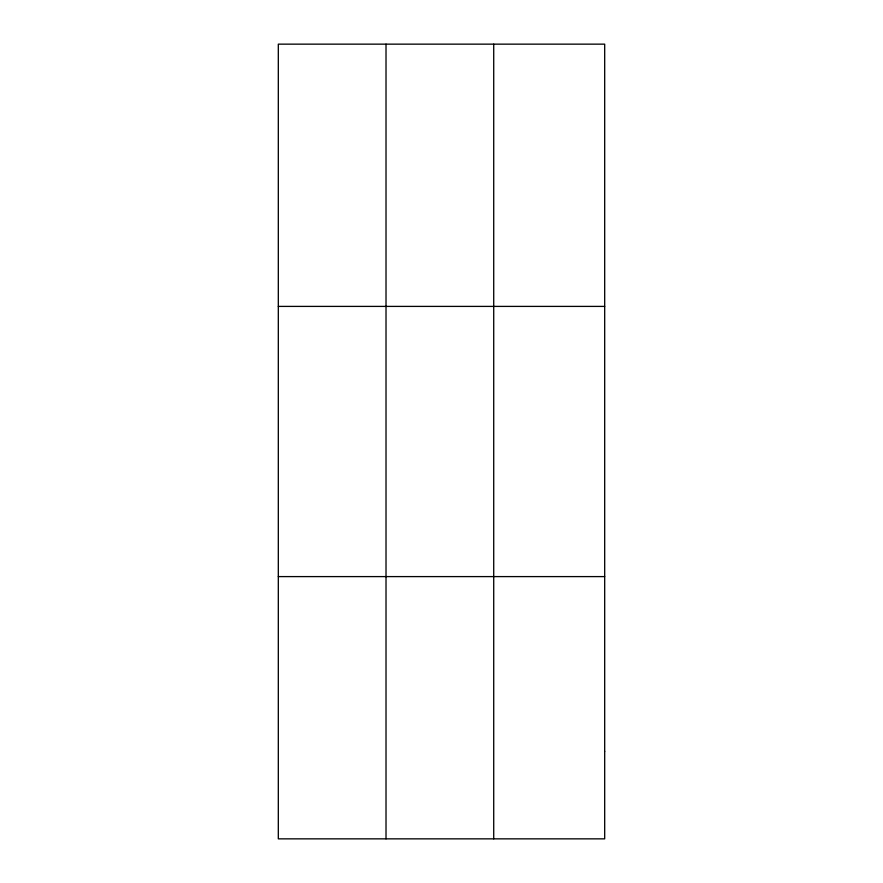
<?xml version="1.0" encoding="UTF-8"?>
<svg xmlns="http://www.w3.org/2000/svg" width="883" height="883" viewBox="0 0 883 883"><rect width="100%" height="100%" fill="white"/><g stroke="black" fill="none" stroke-linecap="round" stroke-linejoin="round"><path stroke-width="1.32" d="M386.014 44.15L386.014 838.85M493.718 44.15L493.718 838.85M278.311 306.401L604.689 306.401M278.311 576.599L604.689 576.599M604.689 751.433L604.689 838.85L278.311 838.85L278.311 44.15L604.689 44.15L604.689 751.433"/></g></svg>
